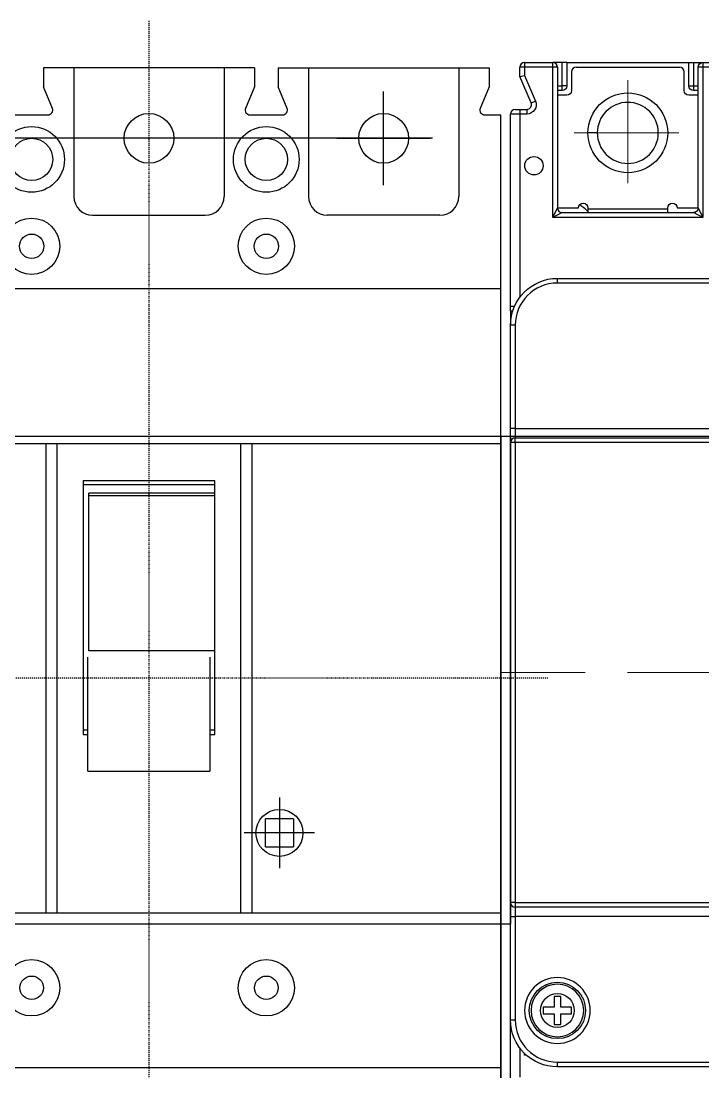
# Model space of a CAD drawing. Header units: millimetres. Extents: x 60229 to 91621, y 21923 to 36546.
# Drawn here: x 69808.6 to 69881.2, y 30082.7 to 30194.6 of the extents above; entities that cross this region are included whole.
import ezdxf

# ---------------------------------------------------------------- set-up
doc = ezdxf.new("R2010")
doc.units = ezdxf.units.MM
for name, pattern in [('AM_ISO08W050', [18, 12, -1.5, 3, -1.5]), ('CENTER', [2, 1.25, -0.25, 0.25, -0.25]), ('CENTER2', [1.125, 0.75, -0.125, 0.125, -0.125])]:
    doc.linetypes.add(name, pattern=pattern)
for name, color, linetype in [('1', 7, 'Continuous'), ('CENTER', 1, 'CENTER2'), ('OUTLINE', 7, 'Continuous')]:
    doc.layers.add(name, color=color, linetype=linetype)
doc.layers.add('AM_07_중심선', color=1, linetype='AM_ISO08W050', lineweight=18)

# ---------------------------------------------------------------- blocks, each defined once
blk = doc.blocks.new('HGM-100AF(4P)')
at = {"color": 1, "ltscale": 5}
blk.add_lwpolyline([(-50.61, 25.18), (51.39, 25.18), (51.39, -43.82), (-50.61, -43.82)], close=True, dxfattribs=at)
at = {"layer": '1', "color": 7, "linetype": 'Continuous'}
for p, q in [((-48.11, 65), (-45.11, 65)), ((-48.11, 65), (-48.11, 64.5)), ((-45.11, 64.5), (-45.11, 65)), ((-44.11, 65), (-45.11, 65)), ((-44.11, 62.5), (-44.11, 65)), ((-43.61, 65), (-44.11, 65)), ((-43.61, 65), (-43.61, 62.5)), ((-43.61, 65), (-30.61, 65)), ((-30.61, 65), (-30.11, 65)), ((-30.61, 62.5), (-30.61, 65)), ((-30.11, 65), (-30.11, 62.5)), ((-30.11, 65), (-29.11, 65)), ((-29.11, 65), (-26.11, 65)), ((-29.11, 65), (-29.11, 64.5)), ((-48.61, 63.5), (-48.61, 64.5)), ((-48.11, 64.5), (-48.61, 64.5)), ((-48.11, 64.5), (-48.11, 63.6)), ((-45.11, 64.5), (-48.11, 64.5)), ((-44.61, 64.5), (-45.11, 64.5)), ((-45.11, 48.5), (-45.11, 64.5)), ((-44.61, 64.5), (-44.61, 49.5)), ((-43.11, 64), (-43.11, 62)), ((-42.61, 64.5), (-31.61, 64.5)), ((-31.11, 62), (-31.11, 64)), ((-29.11, 64.5), (-29.61, 64.5)), ((-29.61, 49.5), (-29.61, 64.5)), ((-29.11, 64.5), (-29.11, 48.5)), ((-26.11, 64.5), (-29.11, 64.5)), ((-48.61, 63.5), (-48.11, 63.6)), ((-47.41, 60.7), (-48.61, 63.5)), ((-48.11, 63.6), (-46.95, 60.89)), ((-44.61, 62.5), (-44.11, 62.5)), ((-44.11, 62), (-44.61, 62)), ((-44.11, 62), (-44.11, 62.5)), ((-43.61, 62.5), (-44.11, 62.5)), ((-30.61, 62.5), (-30.11, 62.5)), ((-30.11, 62.5), (-29.61, 62.5)), ((-30.11, 62.5), (-30.11, 62)), ((-29.61, 62), (-30.11, 62)), ((-47.41, 60.7), (-46.95, 60.89)), ((-43.61, 61.5), (-44.61, 61.5)), ((-29.61, 61.5), (-30.61, 61.5)), ((-48.61, 59.5), (-49.61, 59.5)), ((-49.61, 39), (-49.61, 59.5)), ((-49.11, 60), (-48.61, 60)), ((-48.61, 60), (-48.61, 59.5)), ((-48.61, 60), (-47.87, 60)), ((-47.87, 59.5), (-48.61, 59.5)), ((-48.61, 59.5), (-48.61, 40)), ((-47.87, 60), (-47.87, 59.5)), ((-40.36, 57.5), (-41.36, 57.5)), ((-45.11, 48.5), (-44.61, 49.5)), ((-44.61, 49.5), (-42.36, 49.5)), ((-41.36, 49.5), (-41.36, 49.39)), ((-41.36, 49.39), (-32.86, 49.39)), ((-41.36, 49.39), (-41.36, 49)), ((-32.86, 49.39), (-32.86, 49.5)), ((-32.86, 49), (-32.86, 49.39)), ((-31.86, 49.5), (-29.61, 49.5)), ((-29.61, 49.5), (-29.11, 48.5)), ((-44.11, 49), (-45.11, 48.5)), ((-29.11, 48.5), (-45.11, 48.5)), ((-44.11, 49), (-30.11, 49)), ((-29.11, 48.5), (-30.11, 49)), ((-44.61, 41.5), (-44.61, 42)), ((-44.61, 42), (20.39, 42)), ((20.39, 41.5), (-44.61, 41.5)), ((-49.2, 39), (-49.61, 39)), ((-49.61, 38.5), (-49.61, 39)), ((-49.38, 38.5), (-49.61, 38.5)), ((-49.61, 38.5), (-49.61, 37)), ((-49.11, 37), (-49.61, 37)), ((-49.61, 26), (-49.61, 37)), ((-49.11, 37), (-49.11, 26)), ((-49.11, 26), (-49.61, 26)), ((-49.61, 24.5), (-49.61, 26)), ((-49.11, 26), (-49.11, 25)), ((-49.11, 26), (24.89, 26)), ((-49.11, 24.5), (-49.11, 25)), ((-49.11, 25), (-24.11, 25)), ((-49.61, -24.5), (-49.61, 24.5)), ((-49.11, 24.5), (-49.61, 24.5)), ((-24.11, 24.5), (-49.11, 24.5)), ((-49.11, 24.5), (-49.11, -24.5)), ((-49.11, -24.5), (-49.61, -24.5)), ((-49.61, -26), (-49.61, -24.5)), ((-49.11, -24.5), (-24.11, -24.5)), ((-49.11, -24.5), (-49.11, -25)), ((-24.11, -25), (-49.11, -25)), ((-49.11, -25), (-49.11, -26)), ((-49.61, -26), (-49.11, -26)), ((-49.61, -37), (-49.61, -26)), ((24.89, -26), (-49.11, -26)), ((-49.11, -26), (-49.11, -37)), ((-44.96, -34.5), (-44.96, -35.65)), ((-44.26, -34.5), (-44.96, -34.5)), ((-44.26, -35.65), (-44.26, -34.5)), ((-44.96, -35.65), (-46.11, -35.65)), ((-46.11, -35.65), (-46.11, -36.35)), ((-43.11, -35.65), (-44.26, -35.65)), ((-43.11, -36.35), (-43.11, -35.65)), ((-46.11, -36.35), (-44.96, -36.35)), ((-44.96, -36.35), (-44.96, -37.5)), ((-44.26, -37.5), (-44.26, -36.35)), ((-44.26, -36.35), (-43.11, -36.35)), ((-49.61, -43.6), (-49.61, -37)), ((-49.61, -37), (-49.11, -37)), ((-44.96, -37.5), (-44.26, -37.5)), ((-48.61, -40), (-48.61, -43.1)), ((-48.11, -40.75), (-48.11, -40.57)), ((-48.02, -40.66), (-48.11, -40.75)), ((-47.92, -40.75), (-48.11, -40.75)), ((-44.61, -41.5), (20.39, -41.5)), ((-44.61, -42), (-44.61, -41.5)), ((20.39, -42), (-44.61, -42))]:
    blk.add_line(p, q, dxfattribs=at)
for centre, radius in [((-47.11, 54), 0.985), ((-44.61, -36), 3), ((-44.61, -36), 1.8)]:
    blk.add_circle(centre, radius, dxfattribs=at)
at = {"layer": '1', "color": 7, "linetype": 'Continuous', "extrusion": (0, 0, -1)}
for radius in [3.5, 2.8]:
    blk.add_circle((44.61, -36), radius, dxfattribs=at)
at = {"layer": '1', "color": 7, "linetype": 'Continuous'}
for centre, radius, start, end in [((-48.11, 64.5), 0.5, 90, 180), ((-45.11, 64.5), 0.5, 0, 90), ((-42.61, 64), 0.5, 90, 180), ((-31.61, 64), 0.5, 0, 90), ((-47.87, 60.5), 0.5, 270, 23.1986), ((-37.11, 57.5), 3.25, 0, 180), ((-49.11, 59.5), 0.5, 90, 180), ((-37.11, 57.5), 3.25, 180, 0), ((-44.11, 49.5), 0.5, 180, 270), ((-44.61, 46), 4.5, 43.762, 58.2166), ((-44.61, 37), 4.5, 90, 180), ((-49.11, 24.5), 0.5, 90, 180), ((-49.11, -24.5), 0.5, 180, 270), ((-44.61, -37), 4.5, 180, 270)]:
    blk.add_arc(centre, radius, start, end, dxfattribs=at)
at = {"layer": '1', "color": 7, "linetype": 'Continuous', "extrusion": (0, 0, -1)}
for centre, radius, start, end in [((29.11, 64.5), 0.5, 0, 90), ((44.11, 62.5), 0.5, 180, 270), ((43.61, 62), 0.5, 180, 270), ((37.11, 57.5), 4.25, 0, 270), ((30.61, 62), 0.5, 270, 0), ((30.11, 62.5), 0.5, 270, 0), ((47.87, 60.5), 1, 156.8014, 270), ((37.11, 57.5), 4.25, 270, 0), ((41.86, 49.5), 0.5, 0, 180), ((32.36, 49.5), 0.5, 0, 180), ((30.11, 49.5), 0.5, 180, 270), ((44.61, 37), 5, 0, 90), ((44.61, -37), 5, 270, 0)]:
    blk.add_arc(centre, radius, start, end, dxfattribs=at)
at = {"layer": 'AM_07_중심선', "ltscale": 3}
for p, q in [((-37.11, 57.5), (-37.11, 63.1)), ((-37.11, 57.5), (-42.82, 57.5)), ((-37.11, 57.5), (-37.11, 52.14)), ((-37.11, 57.5), (-31.66, 57.5)), ((52.84, 0), (-52.84, 0))]:
    blk.add_line(p, q, dxfattribs=at)
blk = doc.blocks.new('BLOCK1')
at = {"color": 1, "linetype": 'Continuous'}
blk.add_lwpolyline([(-38.66, 25.77), (38.34, 25.77), (38.34, -26.23), (-38.66, -26.23)], close=True, dxfattribs=at)
at = {"layer": 'CENTER', "linetype": 'CENTER', "ltscale": 0.1}
for p, q in [((-0.16, 70), (-0.16, -70)), ((42.34, 0), (-42.34, 0))]:
    blk.add_line(p, q, dxfattribs=at)
at = {"layer": 'OUTLINE'}
for p, q in [((11.09, 65), (-11.41, 65)), ((-11.41, 65), (-11.41, 63)), ((-8.16, 65), (-8.16, 51.3)), ((7.84, 65), (7.84, 51.3)), ((11.09, 65), (11.09, 63)), ((13.59, 65), (13.59, 63)), ((13.59, 65), (36.09, 65)), ((16.84, 65), (16.84, 51.3)), ((32.84, 65), (32.84, 51.3)), ((36.09, 65), (36.09, 63)), ((-10.45, 60.69), (-11.41, 63)), ((11.09, 63), (10.13, 60.69)), ((14.55, 60.69), (13.59, 63)), ((36.09, 63), (35.13, 60.69)), ((24.84, 52.5), (24.84, 62.5)), ((-14.41, 60), (-10.91, 60)), ((10.59, 60), (14.09, 60)), ((35.59, 60), (37.34, 60)), ((37.34, -60), (37.34, 60)), ((30.03, 57.5), (-29.96, 57.5)), ((19.84, 57.5), (29.84, 57.5)), ((-6.16, 49.3), (5.84, 49.3)), ((30.84, 49.3), (18.84, 49.3))]:
    blk.add_line(p, q, dxfattribs=at)
at = {"layer": 'OUTLINE', "color": 6}
for p, q in [((-37.66, 41.5), (37.34, 41.5)), ((-37.66, 25), (37.34, 25)), ((-11.16, 25), (-11.16, -25)), ((-9.96, 25), (-9.96, -25)), ((9.64, -25), (9.64, 25)), ((10.84, -25), (10.84, 25)), ((6.84, 21), (-7.16, 21)), ((-7.16, 21), (-7.16, -6)), ((6.84, 20.58), (-7.16, 20.58)), ((6.84, -6), (6.84, 21)), ((-6.56, 2.91), (-6.56, 19.69)), ((6.84, 19.69), (-6.56, 19.69)), ((-6.56, 19.45), (6.84, 19.45)), ((6.84, 2.91), (-6.56, 2.91)), ((-6.66, -9.94), (-6.66, 2.22)), ((6.34, 2.22), (6.34, -9.94)), ((-6.66, -5.57), (-7.16, -5.57)), ((6.84, -5.57), (6.34, -5.57)), ((-7.16, -6), (-6.66, -6)), ((6.34, -6), (6.84, -6)), ((-6.66, -9.94), (6.34, -9.94)), ((13.74, -12.74), (13.74, -20.26)), ((15.24, -15), (12.24, -15)), ((12.24, -18), (12.24, -15)), ((15.24, -15), (15.24, -18)), ((17.49, -16.5), (9.98, -16.5)), ((12.24, -18), (15.24, -18)), ((-37.66, -25), (37.34, -25)), ((-37.66, -41.5), (37.34, -41.5))]:
    blk.add_line(p, q, dxfattribs=at)
at = {"layer": 'OUTLINE'}
for centre, radius in [((-0.16, 57.5), 2.65), ((24.84, 57.5), 2.65), ((-12.66, 55.25), 3.5), ((12.34, 55.25), 3.5), ((-12.66, 55.25), 2.25), ((12.34, 55.25), 2.25), ((-12.66, 46), 3), ((12.34, 46), 3), ((-12.66, 46), 1.3), ((12.34, 46), 1.3)]:
    blk.add_circle(centre, radius, dxfattribs=at)
at = {"layer": 'OUTLINE', "color": 6}
for centre, radius in [((13.74, -16.5), 2.5), ((-12.66, -33), 3), ((12.34, -33), 3), ((-12.66, -33), 1.25), ((12.34, -33), 1.25)]:
    blk.add_circle(centre, radius, dxfattribs=at)
at = {"layer": 'OUTLINE'}
for centre, radius, start, end in [((-10.91, 60.5), 0.5, 270, 22.6199), ((10.59, 60.5), 0.5, 157.3801, 270), ((14.09, 60.5), 0.5, 270, 22.6199), ((35.59, 60.5), 0.5, 157.3801, 270), ((-6.16, 51.3), 2, 180, 270), ((5.84, 51.3), 2, 270, 0), ((18.84, 51.3), 2, 180, 270), ((30.84, 51.3), 2, 270, 0)]:
    blk.add_arc(centre, radius, start, end, dxfattribs=at)

msp = doc.modelspace()

# ---------------------------------------------------------------- block references
at = {"linetype": 'Continuous'}
msp.add_blockref('BLOCK1', (69822.39, 30124.64), dxfattribs=at)
at = {"linetype": 'Continuous', "lineweight": -2}
msp.add_blockref('HGM-100AF(4P)', (69910.35, 30125.22), dxfattribs=at)

doc.saveas('drawing.dxf')
